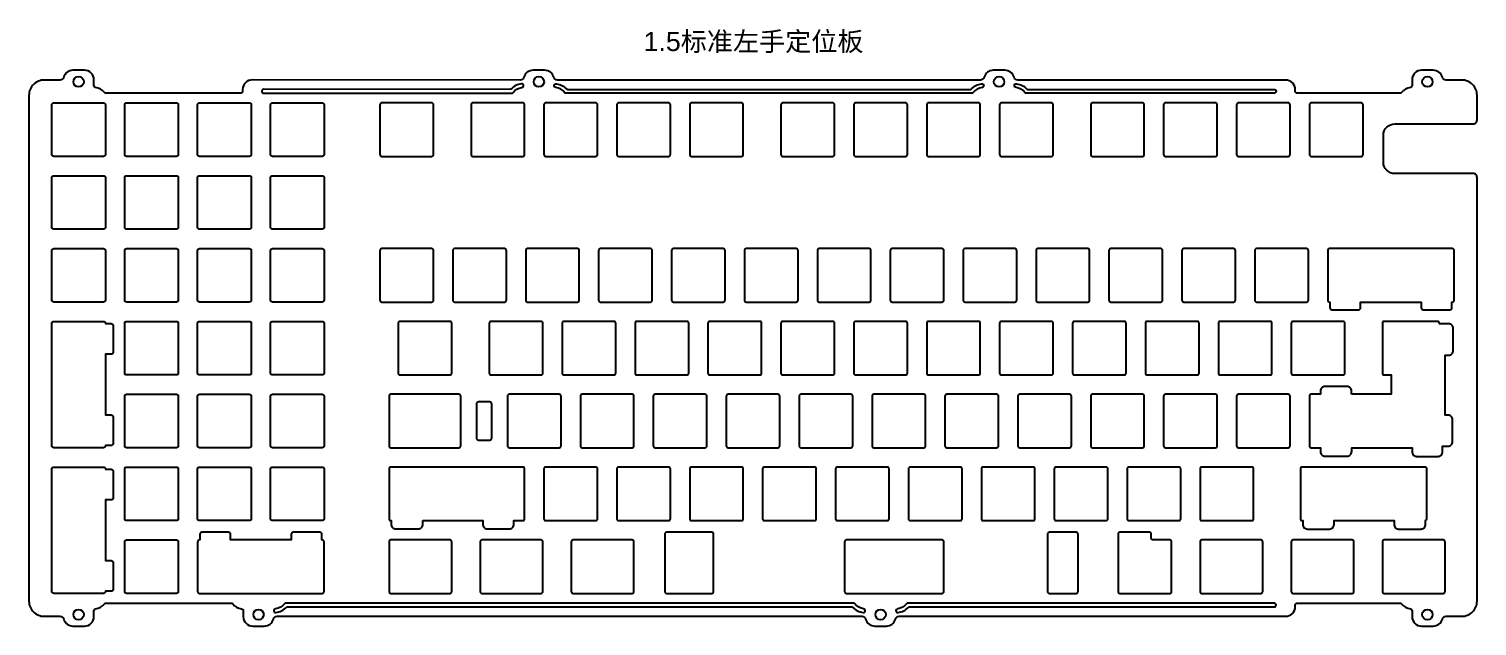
# Model space of a CAD drawing. Header units: millimetres. Extents: x 60 to 884, y 43 to 418.
# Drawn here: x 505.8 to 884.1, y 47.5 to 203.7 of the extents above; entities that cross this region are included whole.
import ezdxf

# ---------------------------------------------------------------- set-up
doc = ezdxf.new("R2010")
doc.units = ezdxf.units.MM
doc.styles.get("Standard").update_dxf_attribs({"font": 'arial.ttf'})

msp = doc.modelspace()

# ---------------------------------------------------------------- linework, layer by layer
for points in [[(561.11, 186.87), (525.88, 186.87, -0.22695), (525.49, 187.06, 0.194429), (523.18, 188.35, -0.378188), (522.75, 188.84), (522.75, 188.84), (522.75, 190.37, 0.414214), (520.25, 192.87), (517.25, 192.87, 0.335766), (514.84, 191.05, -0.335766), (513.88, 190.32), (509.77, 190.32, 0.414214), (505.77, 186.32), (505.77, 54.07, 0.414214), (509.77, 50.07), (513.88, 50.07, -0.335766), (514.84, 49.34, 0.335766), (517.25, 47.52), (520.25, 47.52, 0.414214), (522.75, 50.02), (522.75, 51.55), (522.75, 51.55, -0.378188), (523.18, 52.05, 0.194429), (525.49, 53.34, -0.22695), (525.88, 53.52), (558.62, 53.52, -0.22695), (559.01, 53.34, 0.194429), (561.31, 52.05, -0.378188), (561.75, 51.55), (561.75, 51.55), (561.75, 50.02, 0.414214), (564.25, 47.52), (567.25, 47.52, 0.335766), (569.66, 49.34, -0.335766), (570.62, 50.07), (723.43, 50.07, -0.335766), (724.39, 49.34, 0.335766), (726.8, 47.52), (729.8, 47.52, 0.335766), (732.2, 49.34, -0.335766), (733.16, 50.07), (834.14, 50.07, 0.414214), (836.64, 52.57, 0.414214)], [(836.64, 52.57), (836.64, 53.02, -0.414214), (837.14, 53.52), (864.04, 53.52, -0.22695), (864.43, 53.34, 0.194429), (866.73, 52.05, -0.378188), (867.17, 51.55), (867.17, 51.55), (867.17, 50.02, 0.414214), (869.67, 47.52), (872.67, 47.52, 0.335766), (875.08, 49.34, -0.335766), (876.04, 50.07), (880.15, 50.07, 0.414214), (884.15, 54.07), (884.15, 164.85, 0.414214), (883.15, 165.85), (862.67, 165.85, -0.414214), (859.67, 168.85), (859.67, 175.85, -0.414214), (862.67, 178.85), (883.15, 178.85, 0.414214), (884.15, 179.85), (884.15, 186.32, 0.414214), (880.15, 190.32), (876.04, 190.32, -0.335766), (875.08, 191.05, 0.335766), (872.67, 192.87), (869.67, 192.87, 0.414214), (867.17, 190.37), (867.17, 188.84), (867.17, 188.84, -0.378188), (866.73, 188.35, 0.194429), (864.43, 187.06, -0.22695), (864.04, 186.87), (837.14, 186.87, -0.414214), (836.64, 187.37), (836.64, 187.82, 0.414214), (834.14, 190.32), (764.12, 190.32, -0.335766), (763.16, 191.05, 0.335766), (760.75, 192.87), (757.75, 192.87, 0.335766), (755.35, 191.05, -0.335766), (754.38, 190.32), (643.87, 190.32, -0.335766), (642.91, 191.05, 0.335766), (640.5, 192.87), (637.5, 192.87, 0.335766), (635.09, 191.05, -0.335766), (634.13, 190.32), (564.11, 190.34, 0.414283), (561.61, 187.84), (561.61, 187.37, -0.414214), (561.11, 186.87), (525.88, 186.87)]]:
    msp.add_lwpolyline(points, format="xyb")
for points in [[(631.52, 187.87), (567.11, 187.89, 0.414286), (566.61, 187.39), (566.61, 187.37, 0.414214), (567.11, 186.87), (631.86, 186.87, 0.22695), (632.25, 187.06, -0.194429), (634.56, 188.35, 0.378188), (635, 188.84), (635, 188.84, 0.451181), (634.44, 189.34, 0.17435), (631.71, 187.95, -0.206619)], [(646.13, 186.87, -0.22695), (645.74, 187.06, 0.194429), (643.44, 188.35, -0.378188), (643, 188.84), (643, 188.84, -0.451181), (643.56, 189.34, -0.17435), (646.29, 187.95, 0.206619), (646.47, 187.87), (751.78, 187.87, 0.206619), (751.96, 187.95, -0.17435), (754.69, 189.34, -0.451181), (755.25, 188.84), (755.25, 188.84, -0.378188), (754.81, 188.35, 0.194429), (752.51, 187.06, -0.22695), (752.12, 186.87)], [(831.14, 186.87), (766.39, 186.87, -0.22695), (766, 187.06, 0.194429), (763.69, 188.35, -0.378188), (763.25, 188.84), (763.25, 188.84, -0.451181), (763.81, 189.34, -0.17435), (766.55, 187.95, 0.206619), (766.73, 187.87), (831.14, 187.87, -0.414214), (831.64, 187.37), (831.64, 187.37, -0.414214)], [(525.75, 183.85), (525.75, 170.85, -0.414214), (525.25, 170.35), (512.25, 170.35, -0.414214), (511.75, 170.85), (511.75, 183.85, -0.414214), (512.25, 184.35), (525.25, 184.35, -0.414214)], [(544.8, 183.85), (544.8, 170.85, -0.414214), (544.3, 170.35), (531.3, 170.35, -0.414214), (530.8, 170.85), (530.8, 183.85, -0.414214), (531.3, 184.35), (544.3, 184.35, -0.414214)], [(563.85, 183.85), (563.85, 170.85, -0.414214), (563.35, 170.35), (550.35, 170.35, -0.414214), (549.85, 170.85), (549.85, 183.85, -0.414214), (550.35, 184.35), (563.35, 184.35, -0.414214)], [(582.9, 183.85), (582.9, 170.85, -0.414214), (582.4, 170.35), (569.4, 170.35, -0.414214), (568.9, 170.85), (568.9, 183.85, -0.414214), (569.4, 184.35), (582.4, 184.35, -0.414214)], [(597.47, 183.85), (597.47, 170.85, 0.414214), (597.97, 170.35), (610.97, 170.35, 0.414214), (611.47, 170.85), (611.47, 183.85, 0.414214), (610.97, 184.35), (597.97, 184.35, 0.414214)], [(621.28, 183.85), (621.28, 170.85, 0.414214), (621.78, 170.35), (634.78, 170.35, 0.414214), (635.28, 170.85), (635.28, 183.85, 0.414214), (634.78, 184.35), (621.78, 184.35, 0.414214)], [(640.33, 183.85), (640.33, 170.85, 0.414214), (640.83, 170.35), (653.83, 170.35, 0.414214), (654.33, 170.85), (654.33, 183.85, 0.414214), (653.83, 184.35), (640.83, 184.35, 0.414214)], [(659.38, 183.85), (659.38, 170.85, 0.414214), (659.88, 170.35), (672.88, 170.35, 0.414214), (673.38, 170.85), (673.38, 183.85, 0.414214), (672.88, 184.35), (659.88, 184.35, 0.414214)], [(678.43, 183.85), (678.43, 170.85, 0.414214), (678.93, 170.35), (691.93, 170.35, 0.414214), (692.43, 170.85), (692.43, 183.85, 0.414214), (691.93, 184.35), (678.93, 184.35, 0.414214)], [(702.25, 183.85), (702.25, 170.85, 0.414214), (702.75, 170.35), (715.75, 170.35, 0.414214), (716.25, 170.85), (716.25, 183.85, 0.414214), (715.75, 184.35), (702.75, 184.35, 0.414214)], [(721.3, 183.85), (721.3, 170.85, 0.414214), (721.8, 170.35), (734.8, 170.35, 0.414214), (735.3, 170.85), (735.3, 183.85, 0.414214), (734.8, 184.35), (721.8, 184.35, 0.414214)], [(740.35, 183.85), (740.35, 170.85, 0.414214), (740.85, 170.35), (753.85, 170.35, 0.414214), (754.35, 170.85), (754.35, 183.85, 0.414214), (753.85, 184.35), (740.85, 184.35, 0.414214)], [(759.4, 183.85), (759.4, 170.85, 0.414214), (759.9, 170.35), (772.9, 170.35, 0.414214), (773.4, 170.85), (773.4, 183.85, 0.414214), (772.9, 184.35), (759.9, 184.35, 0.414214)], [(783.21, 183.85), (783.21, 170.85, 0.414214), (783.71, 170.35), (796.71, 170.35, 0.414214), (797.21, 170.85), (797.21, 183.85, 0.414214), (796.71, 184.35), (783.71, 184.35, 0.414214)], [(802.26, 183.85), (802.26, 170.85, 0.414214), (802.76, 170.35), (815.76, 170.35, 0.414214), (816.26, 170.85), (816.26, 183.85, 0.414214), (815.76, 184.35), (802.76, 184.35, 0.414214)], [(821.31, 183.85), (821.31, 170.85, 0.414214), (821.81, 170.35), (834.81, 170.35, 0.414214), (835.31, 170.85), (835.31, 183.85, 0.414214), (834.81, 184.35), (821.81, 184.35, 0.414214)], [(840.36, 183.85), (840.36, 170.85, 0.414214), (840.86, 170.35), (853.86, 170.35, 0.414214), (854.36, 170.85), (854.36, 183.85, 0.414214), (853.86, 184.35), (840.86, 184.35, 0.414214)], [(525.75, 164.8), (525.75, 151.8, -0.414214), (525.25, 151.3), (512.25, 151.3, -0.414214), (511.75, 151.8), (511.75, 164.8, -0.414214), (512.25, 165.3), (525.25, 165.3, -0.414214)], [(544.8, 164.8), (544.8, 151.8, -0.414214), (544.3, 151.3), (531.3, 151.3, -0.414214), (530.8, 151.8), (530.8, 164.8, -0.414214), (531.3, 165.3), (544.3, 165.3, -0.414214)], [(563.85, 164.8), (563.85, 151.8, -0.414214), (563.35, 151.3), (550.35, 151.3, -0.414214), (549.85, 151.8), (549.85, 164.8, -0.414214), (550.35, 165.3), (563.35, 165.3, -0.414214)], [(582.9, 164.8), (582.9, 151.8, -0.414214), (582.4, 151.3), (569.4, 151.3, -0.414214), (568.9, 151.8), (568.9, 164.8, -0.414214), (569.4, 165.3), (582.4, 165.3, -0.414214)], [(525.75, 145.75), (525.75, 132.75, -0.414214), (525.25, 132.25), (512.25, 132.25, -0.414214), (511.75, 132.75), (511.75, 145.75, -0.414214), (512.25, 146.25), (525.25, 146.25, -0.414214)], [(544.8, 145.75), (544.8, 132.75, -0.414214), (544.3, 132.25), (531.3, 132.25, -0.414214), (530.8, 132.75), (530.8, 145.75, -0.414214), (531.3, 146.25), (544.3, 146.25, -0.414214)], [(563.85, 145.75), (563.85, 132.75, -0.414214), (563.35, 132.25), (550.35, 132.25, -0.414214), (549.85, 132.75), (549.85, 145.75, -0.414214), (550.35, 146.25), (563.35, 146.25, -0.414214)], [(582.9, 145.75), (582.9, 132.75, -0.414214), (582.4, 132.25), (569.4, 132.25, -0.414214), (568.9, 132.75), (568.9, 145.75, -0.414214), (569.4, 146.25), (582.4, 146.25, -0.414214)], [(597.47, 145.75), (597.47, 132.75, 0.414214), (597.97, 132.25), (610.97, 132.25, 0.414214), (611.47, 132.75), (611.47, 145.75, 0.414214), (610.97, 146.25), (597.97, 146.25, 0.414214)], [(616.52, 145.75), (616.52, 132.75, 0.414214), (617.02, 132.25), (630.02, 132.25, 0.414214), (630.52, 132.75), (630.52, 145.75, 0.414214), (630.02, 146.25), (617.02, 146.25, 0.414214)], [(635.57, 145.75), (635.57, 132.75, 0.414214), (636.07, 132.25), (649.07, 132.25, 0.414214), (649.57, 132.75), (649.57, 145.75, 0.414214), (649.07, 146.25), (636.07, 146.25, 0.414214)], [(654.62, 145.75), (654.62, 132.75, 0.414214), (655.12, 132.25), (668.12, 132.25, 0.414214), (668.62, 132.75), (668.62, 145.75, 0.414214), (668.12, 146.25), (655.12, 146.25, 0.414214)], [(673.67, 145.75), (673.67, 132.75, 0.414214), (674.17, 132.25), (687.17, 132.25, 0.414214), (687.67, 132.75), (687.67, 145.75, 0.414214), (687.17, 146.25), (674.17, 146.25, 0.414214)], [(692.72, 145.75), (692.72, 132.75, 0.414214), (693.22, 132.25), (706.22, 132.25, 0.414214), (706.72, 132.75), (706.72, 145.75, 0.414214), (706.22, 146.25), (693.22, 146.25, 0.414214)], [(711.77, 145.75), (711.77, 132.75, 0.414214), (712.27, 132.25), (725.27, 132.25, 0.414214), (725.77, 132.75), (725.77, 145.75, 0.414214), (725.27, 146.25), (712.27, 146.25, 0.414214)], [(730.82, 145.75), (730.82, 132.75, 0.414214), (731.32, 132.25), (744.32, 132.25, 0.414214), (744.82, 132.75), (744.82, 145.75, 0.414214), (744.32, 146.25), (731.32, 146.25, 0.414214)], [(749.87, 145.75), (749.87, 132.75, 0.414214), (750.37, 132.25), (763.37, 132.25, 0.414214), (763.87, 132.75), (763.87, 145.75, 0.414214), (763.37, 146.25), (750.37, 146.25, 0.414214)], [(768.92, 145.75), (768.92, 132.75, 0.414214), (769.42, 132.25), (782.42, 132.25, 0.414214), (782.92, 132.75), (782.92, 145.75, 0.414214), (782.42, 146.25), (769.42, 146.25, 0.414214)], [(787.97, 145.75), (787.97, 132.75, 0.414214), (788.47, 132.25), (801.47, 132.25, 0.414214), (801.97, 132.75), (801.97, 145.75, 0.414214), (801.47, 146.25), (788.47, 146.25, 0.414214)], [(807.02, 145.75), (807.02, 132.75, 0.414214), (807.52, 132.25), (820.52, 132.25, 0.414214), (821.02, 132.75), (821.02, 145.75, 0.414214), (820.52, 146.25), (807.52, 146.25, 0.414214)], [(826.07, 145.75), (826.07, 132.75, 0.414214), (826.57, 132.25), (839.57, 132.25, 0.414214), (840.07, 132.75), (840.07, 145.75, 0.414214), (839.57, 146.25), (826.57, 146.25, 0.414214)], [(877.67, 132.25, 0.414214), (878.17, 132.75), (878.17, 145.75, 0.414214), (877.67, 146.25), (845.62, 146.25, 0.414214), (845.12, 145.75), (845.12, 132.75, 0.414214), (845.62, 132.25), (845.71, 132.25), (845.71, 130.75, 0.414214), (846.21, 130.25), (853.21, 130.25, 0.414214), (853.71, 130.75), (853.71, 132.25), (869.58, 132.25), (869.58, 130.75, 0.414214), (870.08, 130.25), (877.08, 130.25, 0.414214), (877.58, 130.75), (877.58, 132.25)], [(525.75, 94.65, -0.414214), (525.25, 94.15), (512.25, 94.15, -0.414214), (511.75, 94.65), (511.75, 126.7, -0.414214), (512.25, 127.2), (525.25, 127.2, -0.414214), (525.75, 126.7), (525.75, 126.61), (527.25, 126.61, -0.414214), (527.75, 126.11), (527.75, 119.11, -0.414214), (527.25, 118.61), (525.75, 118.61), (525.75, 102.73), (527.25, 102.73, -0.414214), (527.75, 102.23), (527.75, 95.23, -0.414214), (527.25, 94.73), (525.75, 94.73)], [(544.8, 126.7), (544.8, 113.7, -0.414214), (544.3, 113.2), (531.3, 113.2, -0.414214), (530.8, 113.7), (530.8, 126.7, -0.414214), (531.3, 127.2), (544.3, 127.2, -0.414214)], [(563.85, 126.7), (563.85, 113.7, -0.414214), (563.35, 113.2), (550.35, 113.2, -0.414214), (549.85, 113.7), (549.85, 126.7, -0.414214), (550.35, 127.2), (563.35, 127.2, -0.414214)], [(582.9, 126.7), (582.9, 113.7, -0.414214), (582.4, 113.2), (569.4, 113.2, -0.414214), (568.9, 113.7), (568.9, 126.7, -0.414214), (569.4, 127.2), (582.4, 127.2, -0.414214)], [(602.23, 126.7), (602.23, 113.7, 0.414214), (602.73, 113.2), (615.73, 113.2, 0.414214), (616.23, 113.7), (616.23, 126.7, 0.414214), (615.73, 127.2), (602.73, 127.2, 0.414214)], [(626.05, 126.7), (626.05, 113.7, 0.414214), (626.55, 113.2), (639.55, 113.2, 0.414214), (640.05, 113.7), (640.05, 126.7, 0.414214), (639.55, 127.2), (626.55, 127.2, 0.414214)], [(645.1, 126.7), (645.1, 113.7, 0.414214), (645.6, 113.2), (658.6, 113.2, 0.414214), (659.1, 113.7), (659.1, 126.7, 0.414214), (658.6, 127.2), (645.6, 127.2, 0.414214)], [(664.15, 126.7), (664.15, 113.7, 0.414214), (664.65, 113.2), (677.65, 113.2, 0.414214), (678.15, 113.7), (678.15, 126.7, 0.414214), (677.65, 127.2), (664.65, 127.2, 0.414214)], [(683.2, 126.7), (683.2, 113.7, 0.414214), (683.7, 113.2), (696.7, 113.2, 0.414214), (697.2, 113.7), (697.2, 126.7, 0.414214), (696.7, 127.2), (683.7, 127.2, 0.414214)], [(702.25, 126.7), (702.25, 113.7, 0.414214), (702.75, 113.2), (715.75, 113.2, 0.414214), (716.25, 113.7), (716.25, 126.7, 0.414214), (715.75, 127.2), (702.75, 127.2, 0.414214)], [(721.3, 126.7), (721.3, 113.7, 0.414214), (721.8, 113.2), (734.8, 113.2, 0.414214), (735.3, 113.7), (735.3, 126.7, 0.414214), (734.8, 127.2), (721.8, 127.2, 0.414214)], [(740.35, 126.7), (740.35, 113.7, 0.414214), (740.85, 113.2), (753.85, 113.2, 0.414214), (754.35, 113.7), (754.35, 126.7, 0.414214), (753.85, 127.2), (740.85, 127.2, 0.414214)], [(759.4, 126.7), (759.4, 113.7, 0.414214), (759.9, 113.2), (772.9, 113.2, 0.414214), (773.4, 113.7), (773.4, 126.7, 0.414214), (772.9, 127.2), (759.9, 127.2, 0.414214)], [(778.45, 126.7), (778.45, 113.7, 0.414214), (778.95, 113.2), (791.95, 113.2, 0.414214), (792.45, 113.7), (792.45, 126.7, 0.414214), (791.95, 127.2), (778.95, 127.2, 0.414214)], [(797.5, 126.7), (797.5, 113.7, 0.414214), (798, 113.2), (811, 113.2, 0.414214), (811.5, 113.7), (811.5, 126.7, 0.414214), (811, 127.2), (798, 127.2, 0.414214)], [(816.55, 126.7), (816.55, 113.7, 0.414214), (817.05, 113.2), (830.05, 113.2, 0.414214), (830.55, 113.7), (830.55, 126.7, 0.414214), (830.05, 127.2), (817.05, 127.2, 0.414214)], [(835.6, 126.7), (835.6, 113.7, 0.414214), (836.1, 113.2), (849.1, 113.2, 0.414214), (849.6, 113.7), (849.6, 126.7, 0.414214), (849.1, 127.2), (836.1, 127.2, 0.414214)], [(851.33, 108.15), (851.33, 108.98, 0.414214), (850.13, 110.18), (844.46, 110.18, 0.414214), (843.26, 108.98), (843.26, 108.15), (840.83, 108.15, 0.414214), (840.33, 107.65), (840.33, 94.65, 0.414214), (840.83, 94.15), (843.26, 94.15), (843.26, 93.13, 0.414214), (844.46, 91.93), (850.19, 91.93, 0.414214), (851.39, 93.13), (851.39, 94.15), (867.17, 94.15), (867.17, 93.1, 0.414214), (868.37, 91.9), (873.96, 91.9, 0.414214), (875.16, 93.1), (875.16, 94.53), (876.55, 94.53, 0.414214), (877.75, 95.73), (877.75, 101.49, 0.414214), (876.55, 102.69), (875.84, 102.69), (875.84, 118.38), (876.75, 118.38, 0.414214), (877.95, 119.58), (877.95, 125.4, 0.414214), (876.75, 126.6), (874.31, 126.6), (874.31, 126.7, 0.414214), (873.81, 127.2), (859.91, 127.2, 0.414214), (859.41, 126.7), (859.41, 113.7, 0.414214), (859.91, 113.2), (861.71, 113.2), (861.71, 108.15)], [(544.8, 107.65), (544.8, 94.65, -0.414214), (544.3, 94.15), (531.3, 94.15, -0.414214), (530.8, 94.65), (530.8, 107.65, -0.414214), (531.3, 108.15), (544.3, 108.15, -0.414214)], [(563.85, 107.65), (563.85, 94.65, -0.414214), (563.35, 94.15), (550.35, 94.15, -0.414214), (549.85, 94.65), (549.85, 107.65, -0.414214), (550.35, 108.15), (563.35, 108.15, -0.414214)], [(582.9, 107.65), (582.9, 94.65, -0.414214), (582.4, 94.15), (569.4, 94.15, -0.414214), (568.9, 94.65), (568.9, 107.65, -0.414214), (569.4, 108.15), (582.4, 108.15, -0.414214)], [(599.85, 94.65, 0.414214), (600.35, 94.15), (618.11, 94.15, 0.414214), (618.61, 94.65), (618.61, 107.65, 0.414214), (618.11, 108.15), (600.35, 108.15, 0.414214), (599.85, 107.65)], [(623.21, 96.15), (626.21, 96.15, 0.414214), (626.71, 96.65), (626.71, 105.65, 0.414214), (626.21, 106.15), (623.21, 106.15, 0.414214), (622.71, 105.65), (622.71, 96.65, 0.414214)], [(630.81, 107.65), (630.81, 94.65, 0.414214), (631.31, 94.15), (644.31, 94.15, 0.414214), (644.81, 94.65), (644.81, 107.65, 0.414214), (644.31, 108.15), (631.31, 108.15, 0.414214)], [(649.86, 107.65), (649.86, 94.65, 0.414214), (650.36, 94.15), (663.36, 94.15, 0.414214), (663.86, 94.65), (663.86, 107.65, 0.414214), (663.36, 108.15), (650.36, 108.15, 0.414214)], [(668.91, 107.65), (668.91, 94.65, 0.414214), (669.41, 94.15), (682.41, 94.15, 0.414214), (682.91, 94.65), (682.91, 107.65, 0.414214), (682.41, 108.15), (669.41, 108.15, 0.414214)], [(687.96, 107.65), (687.96, 94.65, 0.414214), (688.46, 94.15), (701.46, 94.15, 0.414214), (701.96, 94.65), (701.96, 107.65, 0.414214), (701.46, 108.15), (688.46, 108.15, 0.414214)], [(707.01, 107.65), (707.01, 94.65, 0.414214), (707.51, 94.15), (720.51, 94.15, 0.414214), (721.01, 94.65), (721.01, 107.65, 0.414214), (720.51, 108.15), (707.51, 108.15, 0.414214)], [(726.06, 107.65), (726.06, 94.65, 0.414214), (726.56, 94.15), (739.56, 94.15, 0.414214), (740.06, 94.65), (740.06, 107.65, 0.414214), (739.56, 108.15), (726.56, 108.15, 0.414214)], [(745.11, 107.65), (745.11, 94.65, 0.414214), (745.61, 94.15), (758.61, 94.15, 0.414214), (759.11, 94.65), (759.11, 107.65, 0.414214), (758.61, 108.15), (745.61, 108.15, 0.414214)], [(764.16, 107.65), (764.16, 94.65, 0.414214), (764.66, 94.15), (777.66, 94.15, 0.414214), (778.16, 94.65), (778.16, 107.65, 0.414214), (777.66, 108.15), (764.66, 108.15, 0.414214)], [(783.21, 107.65), (783.21, 94.65, 0.414214), (783.71, 94.15), (796.71, 94.15, 0.414214), (797.21, 94.65), (797.21, 107.65, 0.414214), (796.71, 108.15), (783.71, 108.15, 0.414214)], [(802.26, 107.65), (802.26, 94.65, 0.414214), (802.76, 94.15), (815.76, 94.15, 0.414214), (816.26, 94.65), (816.26, 107.65, 0.414214), (815.76, 108.15), (802.76, 108.15, 0.414214)], [(821.31, 107.65), (821.31, 94.65, 0.414214), (821.81, 94.15), (834.81, 94.15, 0.414214), (835.31, 94.65), (835.31, 107.65, 0.414214), (834.81, 108.15), (821.81, 108.15, 0.414214)], [(525.75, 56.55, -0.414214), (525.25, 56.05), (512.25, 56.05, -0.414214), (511.75, 56.55), (511.75, 88.6, -0.414214), (512.25, 89.1), (525.25, 89.1, -0.414214), (525.75, 88.6), (525.75, 88.51), (527.25, 88.51, -0.414214), (527.75, 88.01), (527.75, 81.01, -0.414214), (527.25, 80.51), (525.75, 80.51), (525.75, 64.63), (527.25, 64.63, -0.414214), (527.75, 64.13), (527.75, 57.13, -0.414214), (527.25, 56.63), (525.75, 56.63)], [(544.8, 88.6), (544.8, 75.6, -0.414214), (544.3, 75.1), (531.3, 75.1, -0.414214), (530.8, 75.6), (530.8, 88.6, -0.414214), (531.3, 89.1), (544.3, 89.1, -0.414214)], [(563.85, 88.6), (563.85, 75.6, -0.414214), (563.35, 75.1), (550.35, 75.1, -0.414214), (549.85, 75.6), (549.85, 88.6, -0.414214), (550.35, 89.1), (563.35, 89.1, -0.414214)], [(582.9, 88.6), (582.9, 75.6, -0.414214), (582.4, 75.1), (569.4, 75.1, -0.414214), (568.9, 75.6), (568.9, 88.6, -0.414214), (569.4, 89.1), (582.4, 89.1, -0.414214)], [(608.68, 75.1), (624.36, 75.1), (624.36, 74.15, 0.414214), (625.56, 72.95), (631.27, 72.95, 0.414214), (632.47, 74.15), (632.47, 75.1), (634.78, 75.1, 0.414214), (635.28, 75.6), (635.28, 88.6, 0.414214), (634.78, 89.1), (600.35, 89.1, 0.414214), (599.85, 88.6), (599.85, 75.6, 0.414214), (600.35, 75.1), (600.42, 75.1), (600.42, 74.15, 0.414214), (601.62, 72.95), (607.48, 72.95, 0.414214), (608.68, 74.15)], [(640.33, 88.6), (640.33, 75.6, 0.414214), (640.83, 75.1), (653.83, 75.1, 0.414214), (654.33, 75.6), (654.33, 88.6, 0.414214), (653.83, 89.1), (640.83, 89.1, 0.414214)], [(659.38, 88.6), (659.38, 75.6, 0.414214), (659.88, 75.1), (672.88, 75.1, 0.414214), (673.38, 75.6), (673.38, 88.6, 0.414214), (672.88, 89.1), (659.88, 89.1, 0.414214)], [(678.43, 88.6), (678.43, 75.6, 0.414214), (678.93, 75.1), (691.93, 75.1, 0.414214), (692.43, 75.6), (692.43, 88.6, 0.414214), (691.93, 89.1), (678.93, 89.1, 0.414214)], [(697.48, 88.6), (697.48, 75.6, 0.414214), (697.98, 75.1), (710.98, 75.1, 0.414214), (711.48, 75.6), (711.48, 88.6, 0.414214), (710.98, 89.1), (697.98, 89.1, 0.414214)], [(716.53, 88.6), (716.53, 75.6, 0.414214), (717.03, 75.1), (730.03, 75.1, 0.414214), (730.53, 75.6), (730.53, 88.6, 0.414214), (730.03, 89.1), (717.03, 89.1, 0.414214)], [(735.58, 88.6), (735.58, 75.6, 0.414214), (736.08, 75.1), (749.08, 75.1, 0.414214), (749.58, 75.6), (749.58, 88.6, 0.414214), (749.08, 89.1), (736.08, 89.1, 0.414214)], [(754.63, 88.6), (754.63, 75.6, 0.414214), (755.13, 75.1), (768.13, 75.1, 0.414214), (768.63, 75.6), (768.63, 88.6, 0.414214), (768.13, 89.1), (755.13, 89.1, 0.414214)], [(773.68, 88.6), (773.68, 75.6, 0.414214), (774.18, 75.1), (787.18, 75.1, 0.414214), (787.68, 75.6), (787.68, 88.6, 0.414214), (787.18, 89.1), (774.18, 89.1, 0.414214)], [(792.73, 88.6), (792.73, 75.6, 0.414214), (793.23, 75.1), (806.23, 75.1, 0.414214), (806.73, 75.6), (806.73, 88.6, 0.414214), (806.23, 89.1), (793.23, 89.1, 0.414214)], [(811.78, 88.6), (811.78, 75.6, 0.414214), (812.28, 75.1), (825.28, 75.1, 0.414214), (825.78, 75.6), (825.78, 88.6, 0.414214), (825.28, 89.1), (812.28, 89.1, 0.414214)], [(550.35, 70.05, 0.414214), (549.85, 69.55), (549.85, 56.55, 0.414214), (550.35, 56.05), (582.4, 56.05, 0.414214), (582.9, 56.55), (582.9, 69.55, 0.414214), (582.4, 70.05), (582.31, 70.05), (582.31, 71.55, 0.414214), (581.81, 72.05), (574.81, 72.05, 0.414214), (574.31, 71.55), (574.31, 70.05), (558.43, 70.05), (558.43, 71.55, 0.414214), (557.93, 72.05), (550.93, 72.05, 0.414214), (550.43, 71.55), (550.43, 70.05)], [(544.8, 69.55), (544.8, 56.55, -0.414214), (544.3, 56.05), (531.3, 56.05, -0.414214), (530.8, 56.55), (530.8, 69.55, -0.414214), (531.3, 70.05), (544.3, 70.05, -0.414214)], [(572.89, 53.52, 0.22695), (572.5, 53.34, -0.194429), (570.19, 52.05, 0.378188), (569.75, 51.55), (569.75, 51.55, 0.451181), (570.31, 51.06, 0.17435), (573.05, 52.44, -0.206619), (573.23, 52.52), (720.82, 52.52, -0.206619), (721, 52.44, 0.17435), (723.73, 51.06, 0.451181), (724.3, 51.55), (724.3, 51.55, 0.378188), (723.86, 52.05, -0.194429), (721.55, 53.34, 0.22695), (721.16, 53.52)], [(735.43, 53.52, 0.22695), (735.04, 53.34, -0.194429), (732.73, 52.05, 0.378188), (732.3, 51.55), (732.3, 51.55, 0.451181), (732.86, 51.06, 0.17435), (735.59, 52.44, -0.206619), (735.77, 52.52), (831.14, 52.52, 0.414214), (831.64, 53.02), (831.64, 53.02, 0.414214), (831.14, 53.52)]]:
    msp.add_lwpolyline(points, format="xyb", close=True)
at = {"color": 7, "linetype": 'Continuous', "lineweight": 25}
for points in [[(838.48, 89.1, 0.41421), (837.98, 88.6), (837.98, 75.6, 0.414368), (838.48, 75.1), (838.64, 75.1), (838.64, 74.1, 0.414214), (839.84, 72.9), (845.59, 72.9, 0.414214), (846.79, 74.1), (846.79, 75.1), (847.97, 75.1, 0.014793), (848, 75.1), (861, 75.1, 0.014793), (861.03, 75.1), (862.45, 75.1), (862.45, 74.1, 0.414214), (863.65, 72.9), (869.5, 72.9, 0.414214), (870.7, 74.1), (870.7, 75.1, 0.313796), (871.03, 75.57), (871.03, 88.6, 0.414217), (870.53, 89.1), (854.5, 89.1), (848, 89.1, 0.004151), (847.99, 89.1)], [(671.91, 56.55, 0.414214), (672.41, 56.05), (684.17, 56.05, 0.414214), (684.67, 56.55), (684.67, 71.55, 0.414214), (684.17, 72.05), (672.41, 72.05, 0.414214), (671.91, 71.55)], [(771.91, 56.55, 0.414214), (772.41, 56.05), (779.41, 56.05, 0.414214), (779.91, 56.55), (779.91, 71.55, 0.414214), (779.41, 72.05), (772.41, 72.05, 0.414214), (771.91, 71.55)], [(790.35, 71.54), (790.35, 56.55, 0.414214), (790.85, 56.05), (803.85, 56.05, 0.414214), (804.35, 56.55), (804.35, 69.55, 0.414214), (803.85, 70.05), (799.53, 70.05, -0.414214), (799.03, 70.55), (799.03, 71.54, 0.414214), (798.53, 72.04), (798.05, 72.04, 0.0354), (797.98, 72.05), (791.98, 72.05, 0.0354), (791.91, 72.04), (790.85, 72.04, 0.414214)], [(599.85, 56.55, 0.414214), (600.35, 56.05), (615.73, 56.05, 0.414214), (616.23, 56.55), (616.23, 69.55, 0.414214), (615.73, 70.05), (600.35, 70.05, 0.414214), (599.85, 69.55)], [(623.66, 56.55, 0.414214), (624.16, 56.05), (639.55, 56.05, 0.414214), (640.05, 56.55), (640.05, 69.55, 0.414214), (639.55, 70.05), (624.16, 70.05, 0.414214), (623.66, 69.55)], [(647.48, 56.55, 0.414214), (647.98, 56.05), (663.36, 56.05, 0.414214), (663.86, 56.55), (663.86, 69.55, 0.414214), (663.36, 70.05), (647.98, 70.05, 0.414214), (647.48, 69.55)], [(744.82, 56.55), (744.82, 69.55, 0.414214), (744.32, 70.05), (719.41, 70.05, 0.414214), (718.91, 69.55), (718.91, 56.55, 0.414214), (719.41, 56.05), (744.32, 56.05, 0.414214)], [(811.78, 69.55), (811.78, 56.55, 0.414214), (812.28, 56.05), (827.66, 56.05, 0.414214), (828.16, 56.55), (828.16, 69.55, 0.414214), (827.66, 70.05), (812.28, 70.05, 0.414214)], [(851.98, 69.55, 0.414214), (851.48, 70.05), (836.1, 70.05, 0.414214), (835.6, 69.55), (835.6, 56.55, 0.414214), (836.1, 56.05), (851.48, 56.05, 0.414214), (851.98, 56.55)], [(875.79, 69.55, 0.414214), (875.29, 70.05), (859.91, 70.05, 0.414214), (859.41, 69.55), (859.41, 56.55, 0.414214), (859.91, 56.05), (875.29, 56.05, 0.414214), (875.79, 56.55)]]:
    msp.add_lwpolyline(points, format="xyb", close=True, dxfattribs=at)
for centre in [(518.75, 189.87), (639, 189.87), (759.25, 189.87), (871.17, 189.87), (518.75, 50.52), (565.75, 50.52), (728.3, 50.52), (871.17, 50.52)]:
    msp.add_circle(centre, 1.35)

# ---------------------------------------------------------------- texts
at = {"insert": (666.37, 202.9), "char_height": 5, "attachment_point": 1}
msp.add_mtext_dynamic_manual_height_columns('1.5{\\fSimSun|b0|i0|c134|p2;标准左手定位板}', width=212.8025, gutter_width=25, heights=[0], dxfattribs=at)

doc.saveas('drawing.dxf')
